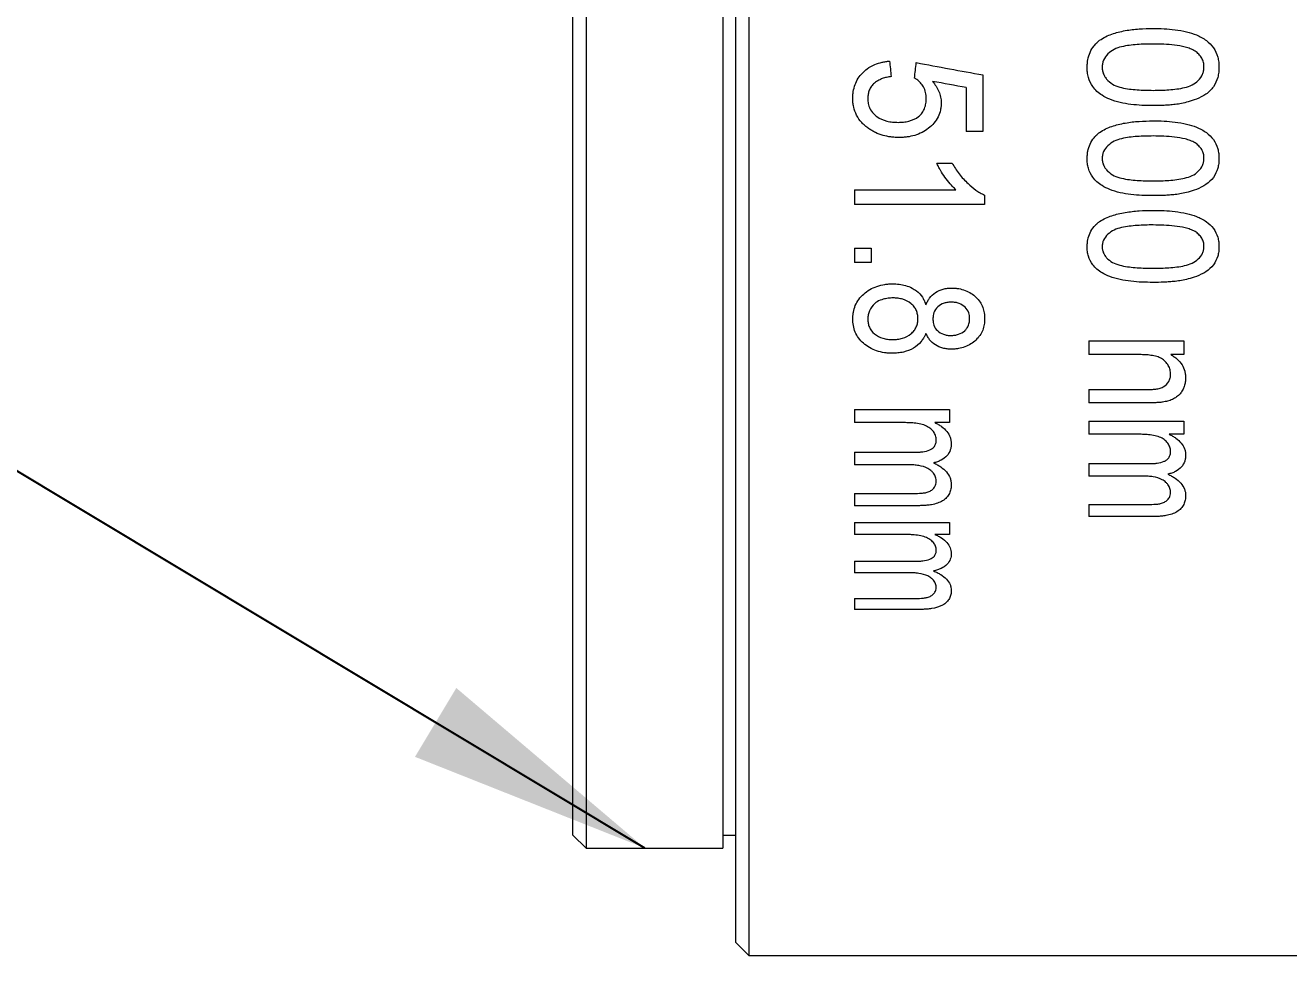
# Model space of a CAD drawing. Header units: millimetres. Extents: x 2 to 278, y 1 to 215.
# Drawn here: x 128.53 to 144.97, y 90.07 to 102.36 of the extents above; entities that cross this region are included whole.
import ezdxf

# ---------------------------------------------------------------- set-up
doc = ezdxf.new("R2010")
doc.units = ezdxf.units.MM
doc.styles.add('SLDTEXTSTYLE0', font='TXT', dxfattribs={"width": 0.75})
doc.dimstyles.new('SLDDIMSTYLE1', dxfattribs={"dimtxt": 2.116667, "dimasz": 3.175, "dimexe": 0, "dimexo": 0.0625, "dimgap": 0.529167, "dimtad": 0, "dimtih": 1, "dimtoh": 1, "dimdec": 1, "dimlfac": 1.5, "dimrnd": 1e-09, "dimzin": 12, "dimdsep": 46, "dimtxsty": 'SLDTEXTSTYLE0', "dimsah": 1, "dimcen": 0.09, "dimadec": 0, "dimazin": 3, "dimtfac": 1, "dimtdec": 1, "dimtofl": 0, "dimtmove": 0, "dimatfit": 3, "dimfxl": 1, "dimfrac": 2, "dimtolj": 1, "dimtzin": 12, "dimarcsym": 0})
doc.dimstyles.new('SLDDIMSTYLE2', dxfattribs={"dimtxt": 2.116667, "dimasz": 3.175, "dimexe": 0, "dimexo": 0.0625, "dimgap": 0.529167, "dimtad": 0, "dimtih": 1, "dimtoh": 1, "dimdec": 1, "dimlfac": 1.5, "dimrnd": 1e-09, "dimzin": 12, "dimdsep": 46, "dimtxsty": 'SLDTEXTSTYLE0', "dimsah": 1, "dimcen": 0.09, "dimadec": 0, "dimazin": 3, "dimtfac": 1, "dimtdec": 1, "dimtmove": 0, "dimatfit": 0, "dimfxl": 1, "dimfrac": 2, "dimtolj": 1, "dimtzin": 12, "dimarcsym": 0})
doc.dimstyles.new('SLDDIMSTYLE4', dxfattribs={"dimtxt": 0.18, "dimasz": 3.175, "dimexe": 0, "dimexo": 0.0625, "dimgap": 0, "dimtad": 0, "dimtih": 1, "dimtoh": 1, "dimdec": 0, "dimrnd": 1e-09, "dimzin": 0, "dimdsep": 46, "dimtxsty": 'Standard', "dimsah": 1, "dimcen": 0.09, "dimadec": 0, "dimazin": 0, "dimtfac": 3.175, "dimtdec": 0, "dimtofl": 0, "dimtmove": 0, "dimatfit": 3, "dimfxl": 1, "dimfrac": 2, "dimtolj": 1, "dimtzin": 0, "dimarcsym": 0})

# ---------------------------------------------------------------- blocks, each defined once
blk = doc.blocks.new('_D_1')
at = {"color": 7, "linetype": 'Continuous', "lineweight": 18}
for p, q in [((93.724, 100.289), (93.724, 72.488)), ((137.773, 89.165), (137.773, 72.488)), ((93.724, 74.266), (109.585, 74.266)), ((137.773, 74.266), (121.912, 74.266))]:
    blk.add_line(p, q, dxfattribs=at)
for points in [[(93.724, 74.266), (96.899, 73.758), (96.899, 74.774)], [(137.773, 74.266), (134.598, 74.774), (134.598, 73.758)]]:
    blk.add_solid(points, dxfattribs=at)
at = {"color": 7, "linetype": 'Continuous', "lineweight": 18, "char_height": 2.1167, "attachment_point": 1, "style": 'SLDTEXTSTYLE0'}
for s, insert in [('151.8mm', (109.585, 76.994)), ('[5.98in]', (110.878, 73.631))]:
    blk.add_mtext(s, dxfattribs=dict(at, insert=insert))
blk = doc.blocks.new('_D_2')
at = {"color": 7, "linetype": 'Continuous', "lineweight": 18}
for p, q in [((137.773, 89.165), (137.773, 78.488)), ((152.206, 89.165), (152.206, 78.488)), ((137.773, 80.266), (131.423, 80.266)), ((141.111, 80.266), (140.467, 80.266)), ((140.467, 80.266), (140.467, 76.902)), ((148.868, 80.266), (149.512, 80.266)), ((149.512, 80.266), (149.512, 76.902)), ((152.206, 80.266), (158.556, 80.266)), ((140.467, 76.902), (141.111, 76.902)), ((149.512, 76.902), (148.868, 76.902))]:
    blk.add_line(p, q, dxfattribs=at)
for points in [[(137.773, 80.266), (134.598, 80.774), (134.598, 79.758)], [(152.206, 80.266), (155.381, 79.758), (155.381, 80.774)]]:
    blk.add_solid(points, dxfattribs=at)
at = {"color": 7, "linetype": 'Continuous', "lineweight": 18, "char_height": 2.1167, "attachment_point": 1, "style": 'SLDTEXTSTYLE0'}
for s, insert in [('21.7mm', (139.608, 83.423)), ('0.85in', (141.111, 79.631))]:
    blk.add_mtext(s, dxfattribs=dict(at, insert=insert))

msp = doc.modelspace()

# ---------------------------------------------------------------- linework, layer by layer
at = {"color": 7, "linetype": 'Continuous', "lineweight": 18}
for p, q in [((137.942, 127.519), (137.942, 90.266)), ((137.773, 90.435), (137.773, 127.35)), ((135.826, 126.122), (135.826, 91.663)), ((137.604, 126.122), (137.604, 91.663)), ((135.656, 91.832), (135.656, 125.953)), ((140.988, 101.713), (140.988, 100.978)), ((140.771, 101.549), (140.771, 100.978)), ((140.988, 100.978), (140.771, 100.978)), ((140.387, 100.568), (140.587, 100.568)), ((139.317, 100.22), (140.636, 100.22)), ((139.317, 100.22), (139.317, 100.029)), ((141.01, 100.152), (141.01, 100.029)), ((141.01, 100.029), (139.317, 100.029)), ((139.317, 99.462), (139.534, 99.462)), ((139.317, 99.462), (139.317, 99.275)), ((139.534, 99.462), (139.534, 99.275)), ((139.534, 99.275), (139.317, 99.275)), ((142.365, 98.255), (143.602, 98.255)), ((142.365, 98.255), (142.365, 98.078)), ((143.602, 98.255), (143.602, 98.078)), ((143.028, 98.078), (142.365, 98.078)), ((143.602, 98.078), (143.43, 98.078)), ((142.365, 97.623), (143.104, 97.623)), ((142.365, 97.623), (142.365, 97.451)), ((143.122, 97.451), (142.365, 97.451)), ((139.317, 97.363), (140.554, 97.363)), ((139.317, 97.363), (139.317, 97.194)), ((140.554, 97.363), (140.554, 97.194)), ((139.947, 97.194), (139.317, 97.194)), ((140.554, 97.194), (140.361, 97.194)), ((142.365, 97.211), (143.602, 97.211)), ((142.365, 97.211), (142.365, 97.042)), ((143.602, 97.211), (143.602, 97.042)), ((142.995, 97.042), (142.365, 97.042)), ((143.602, 97.042), (143.409, 97.042)), ((139.317, 96.809), (140.106, 96.809)), ((139.317, 96.809), (139.317, 96.645)), ((140.023, 96.645), (139.317, 96.645)), ((142.365, 96.661), (143.154, 96.661)), ((142.365, 96.661), (142.365, 96.498)), ((143.071, 96.498), (142.365, 96.498)), ((139.317, 96.273), (140.082, 96.273)), ((139.317, 96.273), (139.317, 96.114)), ((140.162, 96.114), (139.317, 96.114)), ((142.365, 96.13), (143.13, 96.13)), ((142.365, 96.13), (142.365, 95.973)), ((143.21, 95.973), (142.365, 95.973)), ((139.317, 95.895), (140.554, 95.895)), ((139.317, 95.895), (139.317, 95.74)), ((140.554, 95.895), (140.554, 95.74)), ((139.947, 95.74), (139.317, 95.74)), ((140.554, 95.74), (140.361, 95.74)), ((139.317, 95.392), (140.106, 95.392)), ((139.317, 95.392), (139.317, 95.243)), ((140.023, 95.243), (139.317, 95.243)), ((139.317, 94.908), (140.082, 94.908)), ((139.317, 94.908), (139.317, 94.766)), ((140.162, 94.766), (139.317, 94.766)), ((135.656, 91.832), (135.826, 91.663)), ((137.604, 91.832), (137.773, 91.832)), ((135.826, 91.663), (137.604, 91.663)), ((137.773, 90.435), (137.942, 90.266)), ((137.942, 90.266), (152.037, 90.266))]:
    msp.add_line(p, q, dxfattribs=at)
for points, knots in [([(142.506, 102.164), (142.531, 102.18), (142.581, 102.212), (142.664, 102.245), (142.75, 102.271), (142.867, 102.296), (143.019, 102.315), (143.14, 102.317), (143.2, 102.318)], [0, 0, 0, 0, 0.124967, 0.249956, 0.36913, 0.499967, 0.749938, 1, 1, 1, 1]), ([(143.2, 102.318), (143.248, 102.317), (143.344, 102.316), (143.49, 102.303), (143.632, 102.279), (143.771, 102.235), (143.894, 102.169), (143.993, 102.07), (144.039, 101.967), (144.056, 101.88), (144.058, 101.835), (144.058, 101.813)], [0, 0, 0, 0, 0.125213, 0.250405, 0.383987, 0.500651, 0.631942, 0.750227, 0.874851, 0.937417, 1, 1, 1, 1]), ([(142.343, 101.813), (142.344, 101.829), (142.345, 101.862), (142.353, 101.928), (142.377, 102.008), (142.422, 102.08), (142.466, 102.131), (142.493, 102.153), (142.506, 102.164)], [0, 0, 0, 0, 0.125149, 0.250256, 0.500117, 0.749804, 0.874877, 1, 1, 1, 1]), ([(143.201, 102.115), (143.166, 102.115), (143.097, 102.115), (142.96, 102.107), (142.823, 102.091), (142.692, 102.05), (142.61, 101.989), (142.561, 101.922), (142.541, 101.861), (142.539, 101.829), (142.539, 101.813)], [0, 0, 0, 0, 0.125248, 0.250486, 0.500655, 0.625638, 0.750376, 0.874921, 0.937437, 1, 1, 1, 1]), ([(143.747, 102.024), (143.726, 102.035), (143.686, 102.056), (143.596, 102.083), (143.481, 102.103), (143.341, 102.114), (143.247, 102.115), (143.201, 102.115)], [0, 0, 0, 0, 0.124919, 0.249924, 0.499825, 0.749887, 1, 1, 1, 1]), ([(139.295, 101.409), (139.295, 101.424), (139.296, 101.454), (139.303, 101.514), (139.328, 101.617), (139.394, 101.719), (139.49, 101.802), (139.575, 101.85), (139.659, 101.876), (139.724, 101.888), (139.756, 101.892), (139.773, 101.893)], [0, 0, 0, 0, 0.062659, 0.125303, 0.250465, 0.499323, 0.599467, 0.749515, 0.874701, 0.937342, 1, 1, 1, 1]), ([(143.863, 101.815), (143.863, 101.825), (143.862, 101.846), (143.855, 101.886), (143.835, 101.934), (143.798, 101.985), (143.764, 102.011), (143.747, 102.024)], [0, 0, 0, 0, 0.1251937, 0.2503258, 0.5000419, 0.7498785, 1, 1, 1, 1]), ([(143.2, 101.314), (143.152, 101.315), (143.056, 101.316), (142.866, 101.332), (142.686, 101.369), (142.543, 101.441), (142.468, 101.497), (142.401, 101.573), (142.362, 101.66), (142.345, 101.747), (142.344, 101.791), (142.343, 101.813)], [0, 0, 0, 0, 0.1252218, 0.2504293, 0.5000732, 0.6001106, 0.6751503, 0.7501743, 0.8748385, 0.9374123, 1, 1, 1, 1]), ([(142.539, 101.813), (142.539, 101.797), (142.541, 101.765), (142.557, 101.719), (142.58, 101.677), (142.624, 101.628), (142.692, 101.577), (142.824, 101.537), (142.96, 101.521), (143.097, 101.514), (143.166, 101.513), (143.201, 101.513)], [0, 0, 0, 0, 0.062533, 0.125005, 0.187504, 0.250019, 0.374697, 0.49961, 0.749645, 0.874817, 1, 1, 1, 1]), ([(144.058, 101.813), (144.057, 101.791), (144.056, 101.747), (144.038, 101.66), (143.992, 101.556), (143.893, 101.457), (143.773, 101.4), (143.665, 101.365), (143.572, 101.341), (143.492, 101.329), (143.415, 101.322), (143.32, 101.315), (143.248, 101.314), (143.2, 101.314)], [0, 0, 0, 0, 0.0625861, 0.1251404, 0.2498508, 0.3743595, 0.4992625, 0.5993841, 0.6744918, 0.7495993, 0.8121995, 0.8747983, 1, 1, 1, 1]), ([(143.201, 101.513), (143.235, 101.513), (143.304, 101.514), (143.442, 101.521), (143.579, 101.537), (143.71, 101.579), (143.793, 101.638), (143.842, 101.706), (143.86, 101.767), (143.862, 101.799), (143.863, 101.815)], [0, 0, 0, 0, 0.1252605, 0.2505133, 0.5006988, 0.6256661, 0.7504162, 0.8748986, 0.9374343, 1, 1, 1, 1]), ([(139.794, 101.693), (139.775, 101.689), (139.735, 101.683), (139.681, 101.667), (139.627, 101.644), (139.577, 101.611), (139.535, 101.567), (139.508, 101.517), (139.493, 101.463), (139.491, 101.426), (139.491, 101.407)], [0, 0, 0, 0, 0.125147, 0.250234, 0.3503, 0.500097, 0.62449, 0.749917, 0.874917, 1, 1, 1, 1]), ([(140.25, 101.407), (140.25, 101.42), (140.249, 101.446), (140.241, 101.498), (140.22, 101.555), (140.18, 101.607), (140.141, 101.645), (140.112, 101.664), (140.098, 101.673)], [0, 0, 0, 0, 0.125184, 0.250306, 0.49982, 0.69975, 0.84987, 1, 1, 1, 1]), ([(140.333, 101.629), (140.349, 101.608), (140.381, 101.568), (140.418, 101.499), (140.436, 101.439), (140.445, 101.389), (140.445, 101.364), (140.446, 101.352)], [0, 0, 0, 0, 0.250053, 0.500011, 0.749872, 0.874923, 1, 1, 1, 1]), ([(139.501, 101.017), (139.485, 101.029), (139.453, 101.053), (139.396, 101.107), (139.34, 101.187), (139.309, 101.277), (139.296, 101.352), (139.296, 101.39), (139.295, 101.409)], [0, 0, 0, 0, 0.125155, 0.250246, 0.499992, 0.74973, 0.87484, 1, 1, 1, 1]), ([(139.491, 101.407), (139.492, 101.385), (139.494, 101.34), (139.516, 101.272), (139.556, 101.215), (139.627, 101.153), (139.715, 101.115), (139.811, 101.099), (139.86, 101.097), (139.885, 101.097)], [0, 0, 0, 0, 0.125195, 0.250326, 0.393108, 0.500354, 0.749456, 0.874717, 1, 1, 1, 1]), ([(139.885, 101.097), (139.908, 101.097), (139.956, 101.099), (140.049, 101.115), (140.136, 101.154), (140.2, 101.219), (140.231, 101.278), (140.248, 101.341), (140.25, 101.385), (140.25, 101.407)], [0, 0, 0, 0, 0.125323, 0.250612, 0.499465, 0.624425, 0.74947, 0.874682, 1, 1, 1, 1]), ([(140.446, 101.352), (140.445, 101.336), (140.444, 101.304), (140.434, 101.242), (140.397, 101.137), (140.289, 101.01), (140.136, 100.931), (140.018, 100.908), (139.949, 100.901), (139.915, 100.9), (139.898, 100.9)], [0, 0, 0, 0, 0.06274, 0.125454, 0.250698, 0.499853, 0.749178, 0.874523, 0.937254, 1, 1, 1, 1]), ([(142.506, 100.967), (142.531, 100.982), (142.581, 101.013), (142.664, 101.045), (142.75, 101.071), (142.867, 101.095), (143.019, 101.113), (143.14, 101.115), (143.2, 101.116)], [0, 0, 0, 0, 0.124967, 0.249956, 0.36913, 0.499967, 0.749938, 1, 1, 1, 1]), ([(143.2, 101.116), (143.248, 101.116), (143.344, 101.115), (143.49, 101.102), (143.632, 101.078), (143.771, 101.036), (143.894, 100.971), (143.993, 100.875), (144.039, 100.776), (144.056, 100.691), (144.058, 100.648), (144.058, 100.626)], [0, 0, 0, 0, 0.125213, 0.250405, 0.383987, 0.500651, 0.631942, 0.750227, 0.874851, 0.937417, 1, 1, 1, 1]), ([(139.898, 100.9), (139.88, 100.9), (139.844, 100.901), (139.774, 100.908), (139.687, 100.925), (139.605, 100.956), (139.543, 100.988), (139.515, 101.008), (139.501, 101.017)], [0, 0, 0, 0, 0.125084, 0.250143, 0.500045, 0.74988, 0.874928, 1, 1, 1, 1]), ([(142.343, 100.626), (142.344, 100.642), (142.345, 100.674), (142.353, 100.738), (142.377, 100.815), (142.422, 100.885), (142.466, 100.935), (142.493, 100.956), (142.506, 100.967)], [0, 0, 0, 0, 0.125149, 0.250256, 0.500117, 0.749804, 0.874877, 1, 1, 1, 1]), ([(143.201, 100.92), (143.166, 100.919), (143.097, 100.919), (142.96, 100.912), (142.823, 100.896), (142.692, 100.856), (142.61, 100.797), (142.561, 100.732), (142.541, 100.673), (142.539, 100.642), (142.539, 100.626)], [0, 0, 0, 0, 0.1252482, 0.2504864, 0.5006548, 0.6256384, 0.750376, 0.8749212, 0.9374369, 1, 1, 1, 1]), ([(143.747, 100.831), (143.726, 100.842), (143.686, 100.862), (143.596, 100.888), (143.481, 100.907), (143.341, 100.918), (143.247, 100.919), (143.201, 100.92)], [0, 0, 0, 0, 0.1249192, 0.2499236, 0.4998253, 0.749887, 1, 1, 1, 1]), ([(143.863, 100.629), (143.863, 100.638), (143.862, 100.658), (143.855, 100.697), (143.835, 100.743), (143.798, 100.793), (143.764, 100.818), (143.747, 100.831)], [0, 0, 0, 0, 0.125194, 0.250326, 0.500042, 0.749879, 1, 1, 1, 1]), ([(143.2, 100.144), (143.152, 100.144), (143.056, 100.145), (142.866, 100.161), (142.686, 100.197), (142.543, 100.267), (142.468, 100.321), (142.401, 100.394), (142.362, 100.478), (142.345, 100.562), (142.344, 100.605), (142.343, 100.626)], [0, 0, 0, 0, 0.125222, 0.250429, 0.500073, 0.600111, 0.67515, 0.750174, 0.874838, 0.937412, 1, 1, 1, 1]), ([(142.539, 100.626), (142.539, 100.611), (142.541, 100.58), (142.557, 100.536), (142.58, 100.495), (142.624, 100.448), (142.692, 100.398), (142.824, 100.359), (142.96, 100.343), (143.097, 100.337), (143.166, 100.336), (143.201, 100.336)], [0, 0, 0, 0, 0.062533, 0.125005, 0.187504, 0.250019, 0.374697, 0.49961, 0.749645, 0.874817, 1, 1, 1, 1]), ([(144.058, 100.626), (144.057, 100.605), (144.056, 100.562), (144.038, 100.478), (143.992, 100.378), (143.893, 100.282), (143.773, 100.227), (143.665, 100.192), (143.572, 100.17), (143.492, 100.158), (143.415, 100.151), (143.32, 100.145), (143.248, 100.144), (143.2, 100.144)], [0, 0, 0, 0, 0.0625861, 0.1251404, 0.2498508, 0.3743595, 0.4992625, 0.5993841, 0.6744918, 0.7495993, 0.8121995, 0.8747983, 1, 1, 1, 1]), ([(143.201, 100.336), (143.235, 100.336), (143.304, 100.337), (143.442, 100.344), (143.579, 100.359), (143.71, 100.4), (143.793, 100.457), (143.842, 100.523), (143.86, 100.582), (143.862, 100.613), (143.863, 100.629)], [0, 0, 0, 0, 0.125261, 0.250513, 0.500699, 0.625666, 0.750416, 0.874899, 0.937434, 1, 1, 1, 1]), ([(140.636, 100.22), (140.623, 100.233), (140.596, 100.258), (140.548, 100.312), (140.493, 100.383), (140.444, 100.458), (140.409, 100.52), (140.394, 100.552), (140.387, 100.568)], [0, 0, 0, 0, 0.125009, 0.250007, 0.49998, 0.74998, 0.874987, 1, 1, 1, 1]), ([(140.587, 100.568), (140.601, 100.544), (140.629, 100.495), (140.694, 100.403), (140.781, 100.308), (140.876, 100.229), (140.949, 100.18), (140.99, 100.162), (141.01, 100.152)], [0, 0, 0, 0, 0.142931, 0.285834, 0.571434, 0.78567, 0.892825, 1, 1, 1, 1]), ([(142.506, 99.809), (142.531, 99.823), (142.581, 99.853), (142.664, 99.884), (142.75, 99.909), (142.867, 99.932), (143.019, 99.95), (143.14, 99.952), (143.2, 99.953)], [0, 0, 0, 0, 0.124967, 0.249956, 0.36913, 0.499967, 0.749938, 1, 1, 1, 1]), ([(143.2, 99.953), (143.248, 99.952), (143.344, 99.951), (143.49, 99.939), (143.632, 99.916), (143.771, 99.875), (143.894, 99.813), (143.993, 99.72), (144.039, 99.624), (144.056, 99.542), (144.058, 99.501), (144.058, 99.48)], [0, 0, 0, 0, 0.125213, 0.250405, 0.383987, 0.500651, 0.631942, 0.750227, 0.874851, 0.937417, 1, 1, 1, 1]), ([(142.343, 99.48), (142.344, 99.496), (142.345, 99.526), (142.353, 99.587), (142.377, 99.662), (142.422, 99.73), (142.466, 99.778), (142.493, 99.798), (142.506, 99.809)], [0, 0, 0, 0, 0.125149, 0.250256, 0.500117, 0.749804, 0.874877, 1, 1, 1, 1]), ([(143.201, 99.763), (143.166, 99.763), (143.097, 99.762), (142.96, 99.755), (142.823, 99.74), (142.692, 99.702), (142.61, 99.645), (142.561, 99.582), (142.541, 99.525), (142.539, 99.495), (142.539, 99.48)], [0, 0, 0, 0, 0.125248, 0.250486, 0.500655, 0.625638, 0.750376, 0.874921, 0.937437, 1, 1, 1, 1]), ([(143.747, 99.677), (143.726, 99.688), (143.686, 99.708), (143.596, 99.732), (143.481, 99.751), (143.341, 99.761), (143.247, 99.762), (143.201, 99.763)], [0, 0, 0, 0, 0.124919, 0.249924, 0.499825, 0.749887, 1, 1, 1, 1]), ([(143.863, 99.482), (143.863, 99.492), (143.862, 99.511), (143.855, 99.548), (143.835, 99.593), (143.798, 99.641), (143.764, 99.665), (143.747, 99.677)], [0, 0, 0, 0, 0.125194, 0.250326, 0.500042, 0.749879, 1, 1, 1, 1]), ([(143.2, 99.016), (143.152, 99.017), (143.056, 99.018), (142.866, 99.033), (142.686, 99.067), (142.543, 99.134), (142.468, 99.186), (142.401, 99.256), (142.362, 99.337), (142.345, 99.418), (142.344, 99.46), (142.343, 99.48)], [0, 0, 0, 0, 0.1252218, 0.2504293, 0.5000732, 0.6001106, 0.6751503, 0.7501743, 0.8748385, 0.9374123, 1, 1, 1, 1]), ([(142.539, 99.48), (142.539, 99.465), (142.541, 99.436), (142.557, 99.393), (142.58, 99.354), (142.624, 99.308), (142.692, 99.261), (142.824, 99.223), (142.96, 99.208), (143.097, 99.201), (143.166, 99.201), (143.201, 99.201)], [0, 0, 0, 0, 0.062533, 0.125005, 0.187504, 0.250019, 0.374697, 0.49961, 0.749645, 0.874817, 1, 1, 1, 1]), ([(144.058, 99.48), (144.057, 99.46), (144.056, 99.418), (144.038, 99.337), (143.992, 99.241), (143.893, 99.149), (143.773, 99.096), (143.665, 99.063), (143.572, 99.041), (143.492, 99.03), (143.415, 99.023), (143.32, 99.017), (143.248, 99.016), (143.2, 99.016)], [0, 0, 0, 0, 0.0625861, 0.1251404, 0.2498508, 0.3743595, 0.4992625, 0.5993841, 0.6744918, 0.7495993, 0.8121995, 0.8747983, 1, 1, 1, 1]), ([(143.201, 99.201), (143.235, 99.201), (143.304, 99.201), (143.442, 99.208), (143.579, 99.223), (143.71, 99.262), (143.793, 99.318), (143.842, 99.38), (143.86, 99.438), (143.862, 99.467), (143.863, 99.482)], [0, 0, 0, 0, 0.125261, 0.250513, 0.500699, 0.625666, 0.750416, 0.874899, 0.937434, 1, 1, 1, 1]), ([(139.295, 98.542), (139.296, 98.557), (139.296, 98.586), (139.304, 98.644), (139.325, 98.716), (139.369, 98.797), (139.456, 98.89), (139.574, 98.961), (139.693, 98.988), (139.763, 98.997), (139.798, 98.997), (139.815, 98.998)], [0, 0, 0, 0, 0.062672, 0.125328, 0.250503, 0.376088, 0.500681, 0.749558, 0.874683, 0.937333, 1, 1, 1, 1]), ([(139.815, 98.998), (139.843, 98.997), (139.899, 98.995), (139.984, 98.978), (140.061, 98.948), (140.138, 98.899), (140.19, 98.843), (140.226, 98.78), (140.238, 98.747), (140.246, 98.727)], [0, 0, 0, 0, 0.1430141, 0.2859865, 0.4491617, 0.5716637, 0.7854727, 0.8713015, 1, 1, 1, 1]), ([(140.246, 98.727), (140.253, 98.743), (140.267, 98.772), (140.303, 98.829), (140.366, 98.889), (140.452, 98.927), (140.526, 98.941), (140.564, 98.942), (140.583, 98.943)], [0, 0, 0, 0, 0.135728, 0.250537, 0.500088, 0.749511, 0.87469, 1, 1, 1, 1]), ([(140.583, 98.943), (140.598, 98.942), (140.628, 98.942), (140.687, 98.934), (140.787, 98.907), (140.884, 98.844), (140.953, 98.762), (140.988, 98.693), (141.007, 98.619), (141.009, 98.569), (141.01, 98.544)], [0, 0, 0, 0, 0.062675, 0.125329, 0.250423, 0.499208, 0.622224, 0.749495, 0.874709, 1, 1, 1, 1]), ([(139.82, 98.814), (139.798, 98.814), (139.754, 98.812), (139.684, 98.797), (139.623, 98.774), (139.557, 98.726), (139.518, 98.665), (139.494, 98.595), (139.492, 98.559), (139.491, 98.541)], [0, 0, 0, 0, 0.125248, 0.25049, 0.417075, 0.500534, 0.74954, 0.874757, 1, 1, 1, 1]), ([(140.142, 98.546), (140.141, 98.564), (140.139, 98.599), (140.124, 98.652), (140.096, 98.7), (140.041, 98.755), (139.966, 98.794), (139.884, 98.812), (139.841, 98.814), (139.82, 98.814)], [0, 0, 0, 0, 0.125247, 0.250418, 0.376929, 0.500578, 0.749556, 0.874765, 1, 1, 1, 1]), ([(140.582, 98.76), (140.565, 98.759), (140.531, 98.758), (140.466, 98.743), (140.393, 98.702), (140.352, 98.639), (140.339, 98.584), (140.338, 98.556), (140.337, 98.54)], [0, 0, 0, 0, 0.125482, 0.250892, 0.499942, 0.749012, 0.863795, 1, 1, 1, 1]), ([(140.815, 98.542), (140.814, 98.557), (140.813, 98.584), (140.8, 98.637), (140.761, 98.698), (140.693, 98.74), (140.631, 98.757), (140.598, 98.759), (140.582, 98.76)], [0, 0, 0, 0, 0.137304, 0.250861, 0.500036, 0.749292, 0.874559, 1, 1, 1, 1]), ([(139.81, 98.095), (139.792, 98.096), (139.757, 98.096), (139.688, 98.104), (139.57, 98.132), (139.453, 98.201), (139.368, 98.292), (139.324, 98.371), (139.299, 98.455), (139.296, 98.513), (139.295, 98.542)], [0, 0, 0, 0, 0.062665, 0.125313, 0.250415, 0.499306, 0.625241, 0.749546, 0.874744, 1, 1, 1, 1]), ([(139.491, 98.541), (139.491, 98.523), (139.493, 98.487), (139.513, 98.418), (139.572, 98.341), (139.665, 98.293), (139.748, 98.275), (139.791, 98.274), (139.813, 98.273)], [0, 0, 0, 0, 0.125484, 0.250934, 0.499895, 0.749101, 0.874522, 1, 1, 1, 1]), ([(139.813, 98.273), (139.835, 98.274), (139.878, 98.275), (139.963, 98.294), (140.039, 98.333), (140.095, 98.389), (140.123, 98.438), (140.14, 98.491), (140.141, 98.528), (140.142, 98.546)], [0, 0, 0, 0, 0.1252636, 0.2504561, 0.4993087, 0.6233932, 0.7495202, 0.8747343, 1, 1, 1, 1]), ([(140.337, 98.54), (140.338, 98.525), (140.339, 98.498), (140.352, 98.444), (140.391, 98.385), (140.46, 98.345), (140.523, 98.328), (140.555, 98.327), (140.572, 98.326)], [0, 0, 0, 0, 0.143349, 0.250886, 0.499989, 0.749269, 0.87454, 1, 1, 1, 1]), ([(140.572, 98.326), (140.589, 98.327), (140.622, 98.329), (140.686, 98.344), (140.74, 98.375), (140.781, 98.419), (140.8, 98.455), (140.813, 98.498), (140.814, 98.525), (140.815, 98.542)], [0, 0, 0, 0, 0.125301, 0.250407, 0.499406, 0.599563, 0.749535, 0.849736, 1, 1, 1, 1]), ([(141.01, 98.544), (141.009, 98.519), (141.007, 98.469), (140.987, 98.396), (140.951, 98.326), (140.881, 98.246), (140.783, 98.183), (140.683, 98.157), (140.623, 98.149), (140.593, 98.149), (140.578, 98.148)], [0, 0, 0, 0, 0.125263, 0.25045, 0.377143, 0.50071, 0.749606, 0.874702, 0.937338, 1, 1, 1, 1]), ([(140.246, 98.354), (140.241, 98.344), (140.232, 98.322), (140.211, 98.286), (140.171, 98.227), (140.088, 98.156), (139.977, 98.114), (139.882, 98.097), (139.834, 98.096), (139.81, 98.095)], [0, 0, 0, 0, 0.071625, 0.143241, 0.250629, 0.500036, 0.749509, 0.87471, 1, 1, 1, 1]), ([(140.578, 98.148), (140.559, 98.149), (140.522, 98.15), (140.449, 98.164), (140.365, 98.2), (140.302, 98.258), (140.267, 98.312), (140.253, 98.34), (140.246, 98.354)], [0, 0, 0, 0, 0.125287, 0.250468, 0.499798, 0.749428, 0.874673, 1, 1, 1, 1]), ([(143.429, 97.822), (143.427, 97.841), (143.425, 97.88), (143.401, 97.937), (143.363, 97.987), (143.313, 98.029), (143.246, 98.055), (143.176, 98.069), (143.101, 98.077), (143.053, 98.077), (143.028, 98.078)], [0, 0, 0, 0, 0.125016, 0.250007, 0.374959, 0.499624, 0.614784, 0.749635, 0.874799, 1, 1, 1, 1]), ([(143.43, 98.078), (143.445, 98.069), (143.475, 98.051), (143.528, 98.01), (143.582, 97.948), (143.611, 97.876), (143.622, 97.817), (143.623, 97.788), (143.624, 97.773)], [0, 0, 0, 0, 0.12518, 0.250285, 0.499954, 0.749693, 0.874817, 1, 1, 1, 1]), ([(143.104, 97.623), (143.123, 97.623), (143.162, 97.624), (143.221, 97.628), (143.279, 97.636), (143.351, 97.663), (143.402, 97.714), (143.426, 97.774), (143.428, 97.806), (143.429, 97.822)], [0, 0, 0, 0, 0.1255214, 0.2510054, 0.3764261, 0.5014759, 0.7493801, 0.8746105, 1, 1, 1, 1]), ([(143.624, 97.773), (143.623, 97.755), (143.622, 97.719), (143.608, 97.665), (143.585, 97.614), (143.553, 97.567), (143.509, 97.525), (143.453, 97.494), (143.391, 97.472), (143.347, 97.464), (143.325, 97.46)], [0, 0, 0, 0, 0.125084, 0.250171, 0.3749396, 0.5002749, 0.6246076, 0.74991, 0.8749341, 1, 1, 1, 1]), ([(143.325, 97.46), (143.31, 97.458), (143.276, 97.454), (143.223, 97.452), (143.17, 97.451), (143.136, 97.451), (143.122, 97.451)], [0, 0, 0, 0, 0.222352, 0.499947, 0.785684, 1, 1, 1, 1]), ([(140.381, 96.969), (140.38, 96.978), (140.379, 96.997), (140.37, 97.035), (140.346, 97.079), (140.3, 97.125), (140.236, 97.16), (140.158, 97.181), (140.083, 97.189), (140.013, 97.193), (139.97, 97.194), (139.947, 97.194)], [0, 0, 0, 0, 0.062594, 0.125144, 0.250025, 0.375315, 0.499538, 0.642334, 0.785354, 0.883431, 1, 1, 1, 1]), ([(140.361, 97.194), (140.377, 97.186), (140.408, 97.172), (140.463, 97.135), (140.522, 97.082), (140.559, 97.017), (140.574, 96.962), (140.575, 96.935), (140.576, 96.921)], [0, 0, 0, 0, 0.125204, 0.250351, 0.500162, 0.749689, 0.874802, 1, 1, 1, 1]), ([(140.106, 96.809), (140.124, 96.81), (140.157, 96.81), (140.222, 96.816), (140.283, 96.829), (140.336, 96.859), (140.36, 96.887), (140.373, 96.915), (140.379, 96.94), (140.38, 96.958), (140.381, 96.969)], [0, 0, 0, 0, 0.13581, 0.250606, 0.500086, 0.60012, 0.749513, 0.821057, 0.892661, 1, 1, 1, 1]), ([(143.429, 96.819), (143.428, 96.829), (143.427, 96.847), (143.418, 96.885), (143.394, 96.929), (143.348, 96.975), (143.284, 97.009), (143.206, 97.029), (143.131, 97.038), (143.061, 97.042), (143.018, 97.042), (142.995, 97.042)], [0, 0, 0, 0, 0.062594, 0.125144, 0.250025, 0.375315, 0.499538, 0.642334, 0.785354, 0.883431, 1, 1, 1, 1]), ([(143.409, 97.042), (143.425, 97.035), (143.456, 97.02), (143.511, 96.984), (143.57, 96.931), (143.607, 96.867), (143.622, 96.813), (143.623, 96.785), (143.624, 96.772)], [0, 0, 0, 0, 0.125204, 0.250351, 0.500162, 0.749689, 0.874802, 1, 1, 1, 1]), ([(140.576, 96.921), (140.575, 96.907), (140.574, 96.879), (140.562, 96.825), (140.526, 96.76), (140.46, 96.712), (140.397, 96.684), (140.363, 96.675), (140.346, 96.671)], [0, 0, 0, 0, 0.125355, 0.250618, 0.500046, 0.749439, 0.874663, 1, 1, 1, 1]), ([(143.154, 96.661), (143.172, 96.662), (143.205, 96.662), (143.27, 96.668), (143.331, 96.681), (143.384, 96.711), (143.408, 96.738), (143.421, 96.766), (143.427, 96.791), (143.428, 96.808), (143.429, 96.819)], [0, 0, 0, 0, 0.1358095, 0.2506063, 0.5000855, 0.6001196, 0.7495132, 0.8210573, 0.892661, 1, 1, 1, 1]), ([(140.381, 96.429), (140.38, 96.438), (140.379, 96.456), (140.371, 96.493), (140.352, 96.53), (140.317, 96.568), (140.259, 96.611), (140.174, 96.635), (140.088, 96.644), (140.045, 96.645), (140.023, 96.645)], [0, 0, 0, 0, 0.0716019, 0.1431969, 0.2859859, 0.3718536, 0.5004576, 0.7494159, 0.8746772, 1, 1, 1, 1]), ([(140.346, 96.671), (140.362, 96.663), (140.395, 96.647), (140.454, 96.61), (140.517, 96.555), (140.558, 96.489), (140.574, 96.433), (140.575, 96.404), (140.576, 96.39)], [0, 0, 0, 0, 0.125211, 0.250371, 0.50018, 0.74971, 0.874809, 1, 1, 1, 1]), ([(143.624, 96.772), (143.623, 96.758), (143.622, 96.731), (143.61, 96.677), (143.574, 96.613), (143.508, 96.564), (143.445, 96.537), (143.411, 96.528), (143.394, 96.524)], [0, 0, 0, 0, 0.125355, 0.2506177, 0.5000459, 0.7494387, 0.8746627, 1, 1, 1, 1]), ([(143.429, 96.284), (143.428, 96.293), (143.427, 96.312), (143.419, 96.348), (143.4, 96.384), (143.365, 96.422), (143.307, 96.465), (143.222, 96.488), (143.136, 96.497), (143.093, 96.498), (143.071, 96.498)], [0, 0, 0, 0, 0.071602, 0.143197, 0.285986, 0.371854, 0.500458, 0.749416, 0.874677, 1, 1, 1, 1]), ([(143.394, 96.524), (143.41, 96.516), (143.443, 96.5), (143.502, 96.463), (143.565, 96.409), (143.606, 96.344), (143.622, 96.288), (143.623, 96.26), (143.624, 96.246)], [0, 0, 0, 0, 0.125211, 0.250371, 0.50018, 0.74971, 0.874809, 1, 1, 1, 1]), ([(140.082, 96.273), (140.117, 96.274), (140.17, 96.274), (140.239, 96.282), (140.291, 96.296), (140.336, 96.324), (140.364, 96.359), (140.379, 96.395), (140.38, 96.418), (140.381, 96.429)], [0, 0, 0, 0, 0.250473, 0.37567, 0.500472, 0.642936, 0.78552, 0.892742, 1, 1, 1, 1]), ([(140.576, 96.39), (140.575, 96.37), (140.573, 96.331), (140.554, 96.273), (140.519, 96.219), (140.448, 96.161), (140.352, 96.13), (140.263, 96.119), (140.21, 96.115), (140.178, 96.115), (140.162, 96.114)], [0, 0, 0, 0, 0.125315, 0.250504, 0.378751, 0.500639, 0.749267, 0.849531, 0.92476, 1, 1, 1, 1]), ([(143.13, 96.13), (143.165, 96.131), (143.218, 96.131), (143.287, 96.138), (143.339, 96.153), (143.384, 96.181), (143.412, 96.216), (143.427, 96.251), (143.428, 96.273), (143.429, 96.284)], [0, 0, 0, 0, 0.250473, 0.37567, 0.500472, 0.642936, 0.78552, 0.892742, 1, 1, 1, 1]), ([(143.624, 96.246), (143.623, 96.226), (143.621, 96.187), (143.602, 96.13), (143.567, 96.077), (143.496, 96.019), (143.4, 95.988), (143.311, 95.977), (143.258, 95.973), (143.226, 95.973), (143.21, 95.973)], [0, 0, 0, 0, 0.125315, 0.250504, 0.378751, 0.500639, 0.749267, 0.849531, 0.92476, 1, 1, 1, 1]), ([(140.381, 95.536), (140.38, 95.544), (140.379, 95.562), (140.37, 95.596), (140.346, 95.636), (140.3, 95.678), (140.236, 95.71), (140.158, 95.728), (140.083, 95.736), (140.013, 95.74), (139.97, 95.74), (139.947, 95.74)], [0, 0, 0, 0, 0.062594, 0.125144, 0.250025, 0.375315, 0.499538, 0.642334, 0.785354, 0.883431, 1, 1, 1, 1]), ([(140.361, 95.74), (140.377, 95.734), (140.408, 95.72), (140.463, 95.687), (140.522, 95.638), (140.559, 95.58), (140.574, 95.53), (140.575, 95.505), (140.576, 95.492)], [0, 0, 0, 0, 0.125204, 0.250351, 0.500162, 0.749689, 0.874802, 1, 1, 1, 1]), ([(140.106, 95.392), (140.124, 95.392), (140.157, 95.392), (140.222, 95.398), (140.283, 95.41), (140.336, 95.437), (140.36, 95.462), (140.373, 95.487), (140.379, 95.51), (140.38, 95.526), (140.381, 95.536)], [0, 0, 0, 0, 0.13581, 0.250606, 0.500086, 0.60012, 0.749513, 0.821057, 0.892661, 1, 1, 1, 1]), ([(140.576, 95.492), (140.575, 95.48), (140.574, 95.455), (140.562, 95.406), (140.526, 95.347), (140.46, 95.303), (140.397, 95.278), (140.363, 95.27), (140.346, 95.266)], [0, 0, 0, 0, 0.125355, 0.250618, 0.500046, 0.749439, 0.874663, 1, 1, 1, 1]), ([(140.381, 95.048), (140.38, 95.056), (140.379, 95.073), (140.371, 95.106), (140.352, 95.139), (140.317, 95.174), (140.259, 95.212), (140.174, 95.233), (140.088, 95.242), (140.045, 95.243), (140.023, 95.243)], [0, 0, 0, 0, 0.071602, 0.143197, 0.285986, 0.371854, 0.500458, 0.749416, 0.874677, 1, 1, 1, 1]), ([(140.346, 95.266), (140.362, 95.259), (140.395, 95.244), (140.454, 95.211), (140.517, 95.162), (140.558, 95.102), (140.574, 95.051), (140.575, 95.026), (140.576, 95.013)], [0, 0, 0, 0, 0.125211, 0.250371, 0.50018, 0.74971, 0.874809, 1, 1, 1, 1]), ([(140.082, 94.908), (140.117, 94.908), (140.17, 94.909), (140.239, 94.916), (140.291, 94.928), (140.336, 94.954), (140.364, 94.985), (140.379, 95.018), (140.38, 95.038), (140.381, 95.048)], [0, 0, 0, 0, 0.250473, 0.37567, 0.500472, 0.642936, 0.78552, 0.892742, 1, 1, 1, 1]), ([(140.576, 95.013), (140.575, 94.995), (140.573, 94.96), (140.554, 94.908), (140.519, 94.86), (140.448, 94.807), (140.352, 94.779), (140.263, 94.769), (140.21, 94.766), (140.178, 94.766), (140.162, 94.766)], [0, 0, 0, 0, 0.125315, 0.250504, 0.378751, 0.500639, 0.749267, 0.849531, 0.92476, 1, 1, 1, 1])]:
    msp.add_open_spline(points, degree=3, knots=knots, dxfattribs=at)
for points in [[(139.773, 101.893), (139.78, 101.826), (139.787, 101.759), (139.794, 101.693)], [(140.098, 101.673), (140.106, 101.739), (140.113, 101.806), (140.12, 101.873)], [(140.12, 101.873), (140.41, 101.82), (140.699, 101.766), (140.988, 101.713)], [(140.771, 101.549), (140.625, 101.576), (140.479, 101.602), (140.333, 101.629)]]:
    msp.add_open_spline(points, degree=3, dxfattribs=at)

# ---------------------------------------------------------------- dimensions: what is measured, and where the dimension line sits
dim = msp.add_linear_dim(base=(137.773, 74.266), p1=(93.724, 101.559), p2=(137.773, 90.435), text='151.8mm\\P[5.98in]', dimstyle='SLDDIMSTYLE1', dxfattribs=at)
dim.commit()
dim.dimension.update_dxf_attribs({"geometry": '_D_1', "text_midpoint": (115.748, 74.266), "dimtype": 160})
dim = msp.add_linear_dim(base=(152.206, 80.266), p1=(137.773, 90.435), p2=(152.206, 90.435), dimstyle='SLDDIMSTYLE2', dxfattribs=at)
dim.commit()
dim.dimension.update_dxf_attribs({"geometry": '_D_2', "text_midpoint": (144.99, 80.266), "dimtype": 160})

# ---------------------------------------------------------------- leaders
at = {"color": 7, "linetype": 'Continuous', "lineweight": 0}
msp.add_leader([(136.592, 91.663), (122.963, 99.843), (116.613, 99.843)], dimstyle='SLDDIMSTYLE4', dxfattribs=at)

doc.saveas('drawing.dxf')
